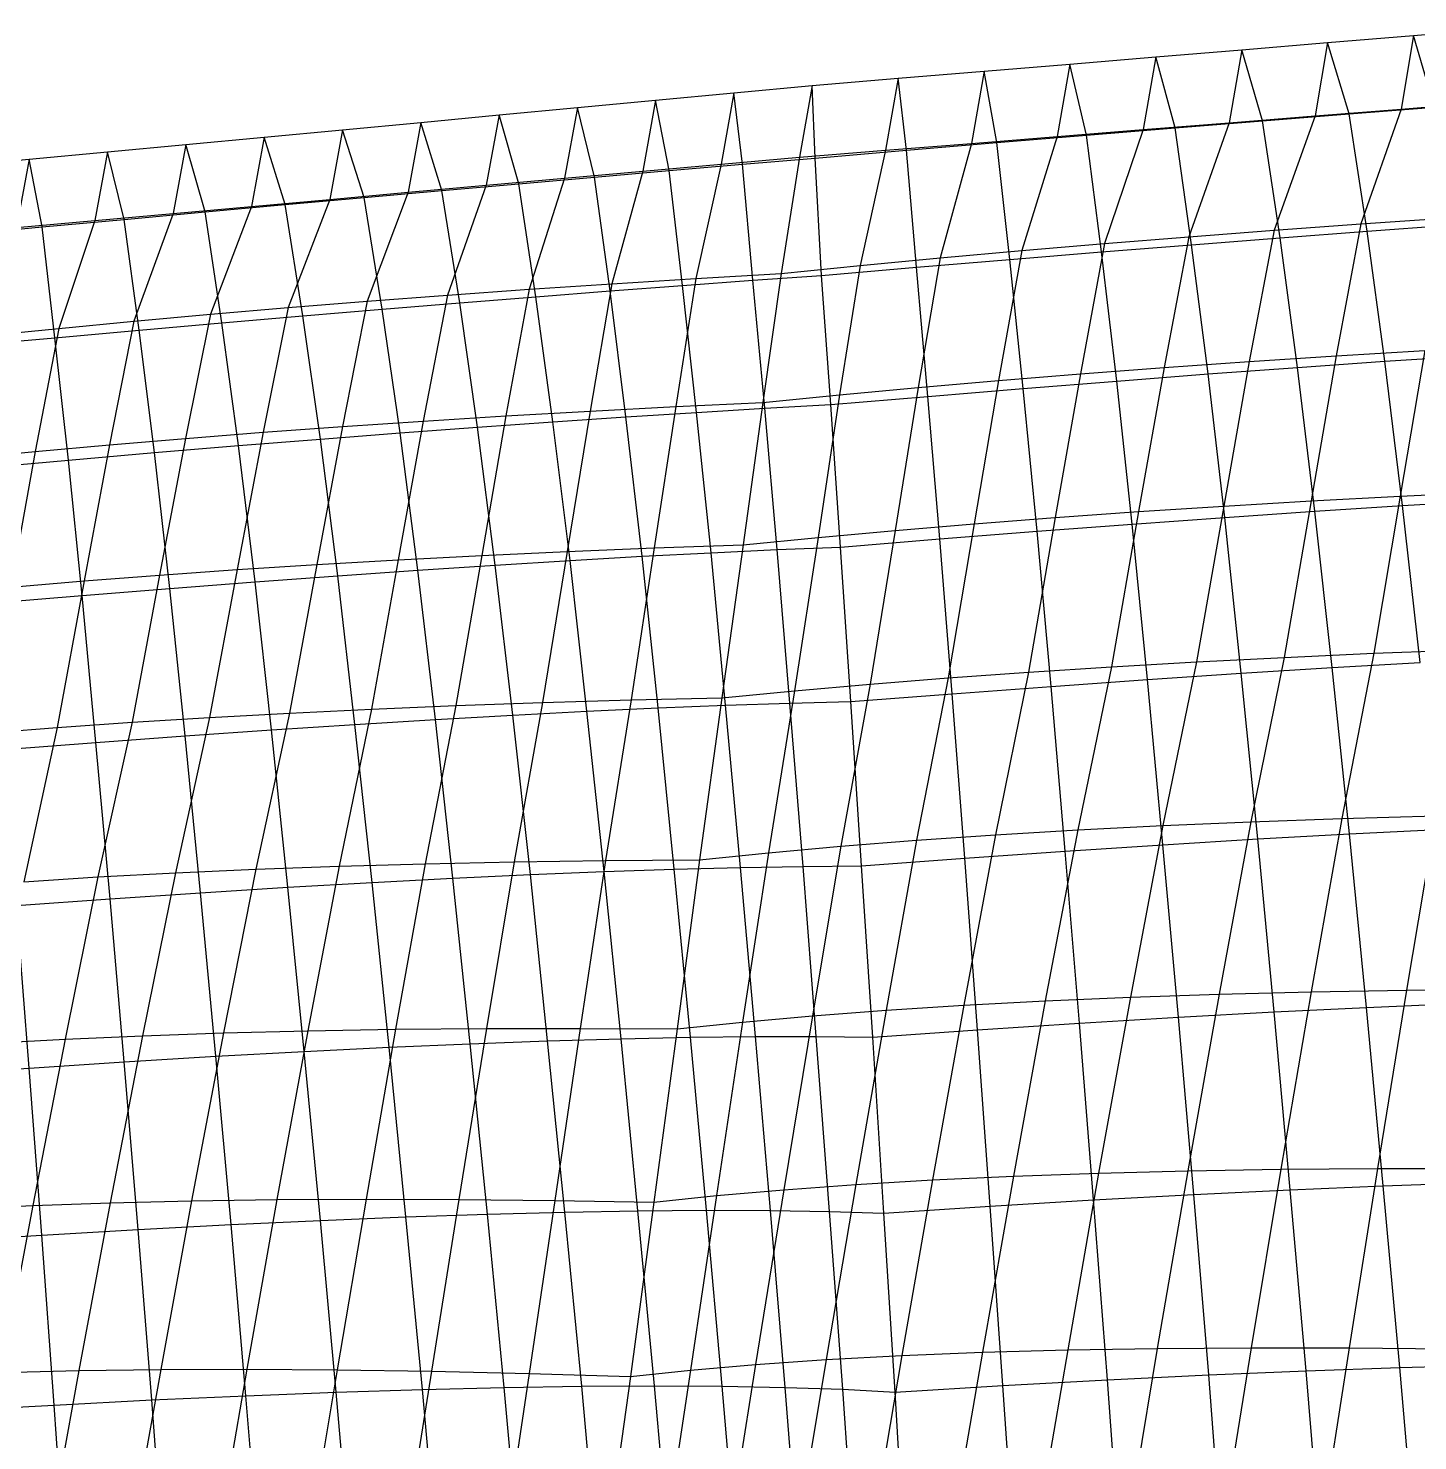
# Model space of a CAD drawing. Extents: x -429 to 429, y -1 to 209.
# Drawn here: x -361.31 to -342.63, y 180.01 to 199 of the extents above; entities that cross this region are included whole.
import ezdxf

# ---------------------------------------------------------------- set-up
doc = ezdxf.new("R2010")
doc.units = 0

msp = doc.modelspace()

# ---------------------------------------------------------------- linework, layer by layer
at = {"layer": 'default', "color": 5, "linetype": 'CONTINUOUS'}
for p, q in [((-343.845, 198.811, 133.765), (-342.69, 198.907, 132.59)), ((-342.69, 198.907, 132.59), (-342.859, 197.917, 132.495)), ((-342.69, 198.907, 132.59), (-341.536, 199.003, 131.416)), ((-346.155, 198.618, 136.114), (-345, 198.715, 134.939)), ((-345, 198.715, 134.939), (-345.169, 197.732, 134.846)), ((-345, 198.715, 134.939), (-343.845, 198.811, 133.765)), ((-343.845, 198.811, 133.765), (-344.014, 197.825, 133.67)), ((-348.464, 198.426, 138.463), (-347.309, 198.522, 137.289)), ((-347.309, 198.522, 137.289), (-347.479, 197.548, 137.197)), ((-347.309, 198.522, 137.289), (-346.155, 198.618, 136.114)), ((-346.155, 198.618, 136.114), (-346.324, 197.64, 136.022)), ((-350.773, 198.234, 140.812), (-349.619, 198.33, 139.638)), ((-349.619, 198.33, 139.638), (-349.789, 197.363, 139.549)), ((-349.619, 198.33, 139.638), (-348.464, 198.426, 138.463)), ((-348.464, 198.426, 138.463), (-348.634, 197.455, 138.373)), ((-352.879, 198.035, 143.211), (-351.826, 198.135, 142.012)), ((-351.826, 198.135, 142.012), (-351.997, 197.176, 141.925)), ((-351.826, 198.135, 142.012), (-350.773, 198.234, 140.812)), ((-350.773, 198.234, 140.812), (-350.944, 197.271, 140.724)), ((-350.773, 198.234, 140.812), (-350.944, 197.271, 140.724)), ((-354.984, 197.837, 145.61), (-353.931, 197.936, 144.41)), ((-353.931, 197.936, 144.41), (-354.102, 196.987, 144.325)), ((-353.931, 197.936, 144.41), (-352.879, 198.035, 143.211)), ((-352.879, 198.035, 143.211), (-353.049, 197.082, 143.125)), ((-344.014, 197.825, 133.67), (-342.859, 197.917, 132.495)), ((-342.859, 197.917, 132.495), (-343.398, 196.372, 132.072)), ((-342.859, 197.917, 132.495), (-341.704, 198.009, 131.319)), ((-357.089, 197.639, 148.008), (-356.037, 197.738, 146.809)), ((-356.037, 197.738, 146.809), (-356.207, 196.798, 146.726)), ((-356.037, 197.738, 146.809), (-354.984, 197.837, 145.61)), ((-354.984, 197.837, 145.61), (-355.155, 196.892, 145.526)), ((-346.324, 197.64, 136.022), (-345.169, 197.732, 134.846)), ((-345.169, 197.732, 134.846), (-345.712, 196.2, 134.429)), ((-345.169, 197.732, 134.846), (-344.014, 197.825, 133.67)), ((-344.014, 197.825, 133.67), (-344.563, 196.288, 133.242)), ((-359.194, 197.441, 150.407), (-358.142, 197.54, 149.208)), ((-358.142, 197.54, 149.208), (-358.313, 196.608, 149.127)), ((-358.142, 197.54, 149.208), (-357.089, 197.639, 148.008)), ((-357.089, 197.639, 148.008), (-357.26, 196.703, 147.927)), ((-348.634, 197.455, 138.373), (-347.479, 197.548, 137.197)), ((-347.479, 197.548, 137.197), (-347.957, 196.014, 136.853)), ((-347.479, 197.548, 137.197), (-346.324, 197.64, 136.022)), ((-346.324, 197.64, 136.022), (-346.843, 196.109, 135.633)), ((-361.3, 197.243, 152.806), (-360.247, 197.342, 151.606)), ((-360.247, 197.342, 151.606), (-360.418, 196.419, 151.528)), ((-360.247, 197.342, 151.606), (-359.194, 197.441, 150.407)), ((-359.194, 197.441, 150.407), (-359.365, 196.514, 150.328)), ((-350.944, 197.271, 140.724), (-349.789, 197.363, 139.549)), ((-349.789, 197.363, 139.549), (-350.131, 195.813, 139.341)), ((-349.789, 197.363, 139.549), (-348.634, 197.455, 138.373)), ((-348.634, 197.455, 138.373), (-349.053, 195.915, 138.089)), ((-362.352, 197.144, 154.005), (-361.3, 197.243, 152.806)), ((-361.3, 197.243, 152.806), (-361.47, 196.324, 152.728)), ((-353.049, 197.082, 143.125), (-351.997, 197.176, 141.925)), ((-351.997, 197.176, 141.925), (-352.337, 195.64, 141.724)), ((-351.997, 197.176, 141.925), (-350.944, 197.271, 140.724)), ((-350.944, 197.271, 140.724), (-351.191, 195.707, 140.609)), ((-350.944, 197.271, 140.724), (-351.191, 195.707, 140.609)), ((-355.155, 196.892, 145.526), (-354.102, 196.987, 144.325)), ((-354.102, 196.987, 144.325), (-354.579, 195.494, 144.003)), ((-354.102, 196.987, 144.325), (-353.049, 197.082, 143.125)), ((-353.049, 197.082, 143.125), (-353.466, 195.568, 142.855)), ((-357.26, 196.703, 147.927), (-356.207, 196.798, 146.726)), ((-356.207, 196.798, 146.726), (-356.755, 195.333, 146.347)), ((-356.207, 196.798, 146.726), (-355.155, 196.892, 145.526)), ((-355.155, 196.892, 145.526), (-355.675, 195.415, 145.167)), ((-359.365, 196.514, 150.328), (-358.313, 196.608, 149.127)), ((-358.313, 196.608, 149.127), (-358.863, 195.158, 148.754)), ((-358.313, 196.608, 149.127), (-357.26, 196.703, 147.927)), ((-357.26, 196.703, 147.927), (-357.818, 195.247, 147.543)), ((-361.47, 196.324, 152.728), (-360.418, 196.419, 151.528)), ((-360.418, 196.419, 151.528), (-360.901, 194.968, 151.221)), ((-360.418, 196.419, 151.528), (-359.365, 196.514, 150.328)), ((-359.365, 196.514, 150.328), (-359.891, 195.065, 149.98)), ((-344.563, 196.288, 133.242), (-343.398, 196.372, 132.072)), ((-343.398, 196.372, 132.072), (-343.729, 194.6, 131.871)), ((-343.398, 196.372, 132.072), (-342.216, 196.453, 130.919)), ((-346.843, 196.109, 135.633), (-345.712, 196.2, 134.429)), ((-345.712, 196.2, 134.429), (-346.045, 194.442, 134.233)), ((-345.712, 196.2, 134.429), (-344.563, 196.288, 133.242)), ((-344.563, 196.288, 133.242), (-344.898, 194.523, 133.041)), ((-349.053, 195.915, 138.089), (-347.957, 196.014, 136.853)), ((-347.957, 196.014, 136.853), (-348.271, 194.267, 136.682)), ((-347.957, 196.014, 136.853), (-346.843, 196.109, 135.633)), ((-346.843, 196.109, 135.633), (-347.169, 194.356, 135.447)), ((-351.191, 195.707, 140.609), (-350.131, 195.813, 139.341)), ((-350.131, 195.813, 139.341), (-350.405, 194.074, 139.213)), ((-350.131, 195.813, 139.341), (-349.053, 195.915, 138.089)), ((-349.053, 195.915, 138.089), (-349.35, 194.173, 137.937)), ((-353.466, 195.568, 142.855), (-352.337, 195.64, 141.724)), ((-352.337, 195.64, 141.724), (-352.609, 193.916, 141.597)), ((-352.337, 195.64, 141.724), (-351.191, 195.707, 140.609)), ((-351.191, 195.707, 140.609), (-351.436, 193.972, 140.509)), ((-351.191, 195.707, 140.609), (-351.436, 193.972, 140.509)), ((-356.755, 195.333, 146.347), (-355.675, 195.415, 145.167)), ((-355.675, 195.415, 145.167), (-356.002, 193.723, 144.995)), ((-355.675, 195.415, 145.167), (-354.579, 195.494, 144.003)), ((-354.579, 195.494, 144.003), (-354.892, 193.792, 143.841)), ((-354.579, 195.494, 144.003), (-353.466, 195.568, 142.855)), ((-353.466, 195.568, 142.855), (-353.761, 193.856, 142.708)), ((-358.863, 195.158, 148.754), (-357.818, 195.247, 147.543)), ((-357.818, 195.247, 147.543), (-358.156, 193.572, 147.366)), ((-357.818, 195.247, 147.543), (-356.755, 195.333, 146.347)), ((-356.755, 195.333, 146.347), (-357.09, 193.65, 146.171)), ((-360.901, 194.968, 151.221), (-359.891, 195.065, 149.98)), ((-359.891, 195.065, 149.98), (-360.221, 193.404, 149.818)), ((-359.891, 195.065, 149.98), (-358.863, 195.158, 148.754)), ((-358.863, 195.158, 148.754), (-359.2, 193.49, 148.582)), ((-361.893, 194.868, 152.477), (-360.901, 194.968, 151.221)), ((-360.901, 194.968, 151.221), (-361.219, 193.313, 151.073)), ((-343.729, 194.6, 131.871), (-342.538, 194.673, 130.723)), ((-342.538, 194.673, 130.723), (-342.869, 192.711, 130.531)), ((-346.045, 194.442, 134.233), (-344.898, 194.523, 133.041)), ((-344.898, 194.523, 133.041), (-345.24, 192.579, 132.845)), ((-344.898, 194.523, 133.041), (-343.729, 194.6, 131.871)), ((-343.729, 194.6, 131.871), (-344.068, 192.648, 131.675)), ((-349.35, 194.173, 137.937), (-348.271, 194.267, 136.682)), ((-348.271, 194.267, 136.682), (-348.598, 192.342, 136.513)), ((-348.271, 194.267, 136.682), (-347.169, 194.356, 135.447)), ((-347.169, 194.356, 135.447), (-347.506, 192.426, 135.265)), ((-347.169, 194.356, 135.447), (-346.045, 194.442, 134.233)), ((-346.045, 194.442, 134.233), (-346.387, 192.505, 134.042)), ((-351.436, 193.972, 140.509), (-350.405, 194.074, 139.213)), ((-350.405, 194.074, 139.213), (-350.696, 192.158, 139.082)), ((-350.405, 194.074, 139.213), (-349.35, 194.173, 137.937)), ((-349.35, 194.173, 137.937), (-349.661, 192.252, 137.786)), ((-353.761, 193.856, 142.708), (-352.609, 193.916, 141.597)), ((-352.609, 193.916, 141.597), (-352.898, 192.017, 141.468)), ((-352.609, 193.916, 141.597), (-351.436, 193.972, 140.509)), ((-351.436, 193.972, 140.509), (-351.702, 192.059, 140.402)), ((-351.436, 193.972, 140.509), (-351.702, 192.059, 140.402)), ((-357.09, 193.65, 146.171), (-356.002, 193.723, 144.995)), ((-356.002, 193.723, 144.995), (-356.338, 191.858, 144.828)), ((-356.002, 193.723, 144.995), (-354.892, 193.792, 143.841)), ((-354.892, 193.792, 143.841), (-355.216, 191.916, 143.682)), ((-354.892, 193.792, 143.841), (-353.761, 193.856, 142.708)), ((-353.761, 193.856, 142.708), (-354.07, 191.969, 142.562)), ((-359.2, 193.49, 148.582), (-358.156, 193.572, 147.366)), ((-358.156, 193.572, 147.366), (-358.504, 191.726, 147.196)), ((-358.156, 193.572, 147.366), (-357.09, 193.65, 146.171)), ((-357.09, 193.65, 146.171), (-357.434, 191.795, 146)), ((-362.193, 193.218, 152.346), (-361.219, 193.313, 151.073)), ((-361.219, 193.313, 151.073), (-361.548, 191.49, 150.928)), ((-361.219, 193.313, 151.073), (-360.221, 193.404, 149.818)), ((-360.221, 193.404, 149.818), (-360.561, 191.574, 149.66)), ((-360.221, 193.404, 149.818), (-359.2, 193.49, 148.582)), ((-359.2, 193.49, 148.582), (-359.546, 191.652, 148.416)), ((-342.869, 192.711, 130.531), (-341.646, 192.77, 129.415)), ((-346.387, 192.505, 134.042), (-345.24, 192.579, 132.845)), ((-345.24, 192.579, 132.845), (-345.606, 190.485, 132.639)), ((-345.24, 192.579, 132.845), (-344.068, 192.648, 131.675)), ((-344.068, 192.648, 131.675), (-344.429, 190.545, 131.467)), ((-344.068, 192.648, 131.675), (-342.869, 192.711, 130.531)), ((-342.869, 192.711, 130.531), (-343.223, 190.6, 130.328)), ((-348.598, 192.342, 136.513), (-347.506, 192.426, 135.265)), ((-347.506, 192.426, 135.265), (-347.866, 190.347, 135.073)), ((-347.506, 192.426, 135.265), (-346.387, 192.505, 134.042)), ((-346.387, 192.505, 134.042), (-346.752, 190.419, 133.841)), ((-350.696, 192.158, 139.082), (-349.661, 192.252, 137.786)), ((-349.661, 192.252, 137.786), (-349.996, 190.186, 137.625)), ((-349.661, 192.252, 137.786), (-348.598, 192.342, 136.513)), ((-348.598, 192.342, 136.513), (-348.947, 190.269, 136.335)), ((-354.07, 191.969, 142.562), (-352.898, 192.017, 141.468)), ((-352.898, 192.017, 141.468), (-353.209, 189.973, 141.329)), ((-352.898, 192.017, 141.468), (-351.702, 192.059, 140.402)), ((-351.702, 192.059, 140.402), (-351.99, 190.001, 140.286)), ((-351.702, 192.059, 140.402), (-351.99, 190.001, 140.286)), ((-351.702, 192.059, 140.402), (-350.696, 192.158, 139.082)), ((-350.696, 192.158, 139.082), (-351.01, 190.096, 138.942)), ((-358.504, 191.726, 147.196), (-357.434, 191.795, 146)), ((-357.434, 191.795, 146), (-357.801, 189.797, 145.819)), ((-357.434, 191.795, 146), (-356.338, 191.858, 144.828)), ((-356.338, 191.858, 144.828), (-356.697, 189.85, 144.651)), ((-356.338, 191.858, 144.828), (-355.216, 191.916, 143.682)), ((-355.216, 191.916, 143.682), (-355.563, 189.897, 143.513)), ((-355.216, 191.916, 143.682), (-354.07, 191.969, 142.562)), ((-354.07, 191.969, 142.562), (-354.4, 189.938, 142.405)), ((-360.561, 191.574, 149.66), (-359.546, 191.652, 148.416)), ((-359.546, 191.652, 148.416), (-359.915, 189.674, 148.242)), ((-359.546, 191.652, 148.416), (-358.504, 191.726, 147.196)), ((-358.504, 191.726, 147.196), (-358.874, 189.739, 147.016)), ((-361.548, 191.49, 150.928), (-360.561, 191.574, 149.66)), ((-360.561, 191.574, 149.66), (-360.924, 189.603, 149.495)), ((-346.752, 190.419, 133.841), (-345.606, 190.485, 132.639)), ((-345.606, 190.485, 132.639), (-346.061, 188.283, 132.352)), ((-345.606, 190.485, 132.639), (-344.429, 190.545, 131.467)), ((-344.429, 190.545, 131.467), (-344.876, 188.334, 131.18)), ((-344.429, 190.545, 131.467), (-343.223, 190.6, 130.328)), ((-343.223, 190.6, 130.328), (-343.653, 188.377, 130.05)), ((-343.223, 190.6, 130.328), (-341.987, 190.648, 129.221)), ((-348.947, 190.269, 136.335), (-347.866, 190.347, 135.073)), ((-347.866, 190.347, 135.073), (-348.309, 188.159, 134.814)), ((-347.866, 190.347, 135.073), (-346.752, 190.419, 133.841)), ((-346.752, 190.419, 133.841), (-347.205, 188.225, 133.564)), ((-351.99, 190.001, 140.286), (-351.01, 190.096, 138.942)), ((-351.01, 190.096, 138.942), (-351.36, 187.919, 138.781)), ((-351.01, 190.096, 138.942), (-349.996, 190.186, 137.625)), ((-349.996, 190.186, 137.625), (-350.388, 188.006, 137.424)), ((-349.996, 190.186, 137.625), (-348.947, 190.269, 136.335)), ((-348.947, 190.269, 136.335), (-349.37, 188.086, 136.101)), ((-356.697, 189.85, 144.651), (-355.563, 189.897, 143.513)), ((-355.563, 189.897, 143.513), (-355.976, 187.771, 143.284)), ((-355.563, 189.897, 143.513), (-354.4, 189.938, 142.405)), ((-354.4, 189.938, 142.405), (-354.781, 187.796, 142.204)), ((-354.4, 189.938, 142.405), (-353.209, 189.973, 141.329)), ((-353.209, 189.973, 141.329), (-353.551, 187.815, 141.165)), ((-353.209, 189.973, 141.329), (-351.99, 190.001, 140.286)), ((-351.99, 190.001, 140.286), (-352.287, 187.825, 140.17)), ((-351.99, 190.001, 140.286), (-352.287, 187.825, 140.17)), ((-359.915, 189.674, 148.242), (-358.874, 189.739, 147.016)), ((-358.874, 189.739, 147.016), (-359.335, 187.648, 146.763)), ((-358.874, 189.739, 147.016), (-357.801, 189.797, 145.819)), ((-357.801, 189.797, 145.819), (-358.254, 187.697, 145.565)), ((-357.801, 189.797, 145.819), (-356.697, 189.85, 144.651)), ((-356.697, 189.85, 144.651), (-357.134, 187.738, 144.405)), ((-361.901, 189.527, 150.774), (-360.924, 189.603, 149.495)), ((-360.924, 189.603, 149.495), (-361.373, 187.529, 149.268)), ((-360.924, 189.603, 149.495), (-359.915, 189.674, 148.242)), ((-359.915, 189.674, 148.242), (-360.375, 187.593, 147.998)), ((-344.876, 188.334, 131.18), (-343.653, 188.377, 130.05)), ((-343.653, 188.377, 130.05), (-344.067, 186.049, 129.795)), ((-343.653, 188.377, 130.05), (-342.393, 188.413, 128.962)), ((-342.393, 188.413, 128.962), (-342.786, 186.073, 128.722)), ((-348.309, 188.159, 134.814), (-347.205, 188.225, 133.564)), ((-347.205, 188.225, 133.564), (-347.641, 185.926, 133.312)), ((-347.205, 188.225, 133.564), (-346.061, 188.283, 132.352)), ((-346.061, 188.283, 132.352), (-346.496, 185.976, 132.091)), ((-346.061, 188.283, 132.352), (-344.876, 188.334, 131.18)), ((-344.876, 188.334, 131.18), (-345.304, 186.017, 130.918)), ((-351.36, 187.919, 138.781), (-350.388, 188.006, 137.424)), ((-350.388, 188.006, 137.424), (-350.772, 185.726, 137.238)), ((-350.388, 188.006, 137.424), (-349.37, 188.086, 136.101)), ((-349.37, 188.086, 136.101), (-349.78, 185.801, 135.887)), ((-349.37, 188.086, 136.101), (-348.309, 188.159, 134.814)), ((-348.309, 188.159, 134.814), (-348.736, 185.868, 134.578)), ((-354.781, 187.796, 142.204), (-353.551, 187.815, 141.165)), ((-353.551, 187.815, 141.165), (-353.892, 185.557, 141.009)), ((-353.551, 187.815, 141.165), (-352.287, 187.825, 140.17)), ((-352.287, 187.825, 140.17), (-352.591, 185.551, 140.054)), ((-352.287, 187.825, 140.17), (-352.591, 185.551, 140.054)), ((-352.287, 187.825, 140.17), (-351.36, 187.919, 138.781)), ((-351.36, 187.919, 138.781), (-351.709, 185.642, 138.628)), ((-360.375, 187.593, 147.998), (-359.335, 187.648, 146.763)), ((-359.335, 187.648, 146.763), (-359.776, 185.459, 146.535)), ((-359.335, 187.648, 146.763), (-358.254, 187.697, 145.565)), ((-358.254, 187.697, 145.565), (-358.689, 185.496, 145.335)), ((-358.254, 187.697, 145.565), (-357.134, 187.738, 144.405)), ((-357.134, 187.738, 144.405), (-357.555, 185.525, 144.181)), ((-357.134, 187.738, 144.405), (-355.976, 187.771, 143.284)), ((-355.976, 187.771, 143.284), (-356.376, 185.545, 143.074)), ((-355.976, 187.771, 143.284), (-354.781, 187.796, 142.204)), ((-354.781, 187.796, 142.204), (-355.154, 185.555, 142.016)), ((-361.373, 187.529, 149.268), (-360.375, 187.593, 147.998)), ((-360.375, 187.593, 147.998), (-360.815, 185.413, 147.778)), ((-348.736, 185.868, 134.578), (-347.641, 185.926, 133.312)), ((-347.641, 185.926, 133.312), (-348.07, 183.571, 133.07)), ((-347.641, 185.926, 133.312), (-346.496, 185.976, 132.091)), ((-346.496, 185.976, 132.091), (-346.925, 183.611, 131.841)), ((-346.496, 185.976, 132.091), (-345.304, 186.017, 130.918)), ((-345.304, 186.017, 130.918), (-345.726, 183.642, 130.666)), ((-345.304, 186.017, 130.918), (-344.067, 186.049, 129.795)), ((-344.067, 186.049, 129.795), (-344.475, 183.663, 129.548)), ((-344.067, 186.049, 129.795), (-342.786, 186.073, 128.722)), ((-342.786, 186.073, 128.722), (-343.175, 183.674, 128.489)), ((-342.786, 186.073, 128.722), (-341.464, 186.087, 127.703)), ((-351.709, 185.642, 138.628), (-350.772, 185.726, 137.238)), ((-350.772, 185.726, 137.238), (-351.156, 183.389, 137.057)), ((-350.772, 185.726, 137.238), (-349.78, 185.801, 135.887)), ((-349.78, 185.801, 135.887), (-350.188, 183.459, 135.681)), ((-349.78, 185.801, 135.887), (-348.736, 185.868, 134.578)), ((-348.736, 185.868, 134.578), (-349.158, 183.52, 134.351)), ((-358.689, 185.496, 145.335), (-357.555, 185.525, 144.181)), ((-357.555, 185.525, 144.181), (-357.97, 183.257, 143.965)), ((-357.555, 185.525, 144.181), (-356.376, 185.545, 143.074)), ((-356.376, 185.545, 143.074), (-356.772, 183.262, 142.87)), ((-356.376, 185.545, 143.074), (-355.154, 185.555, 142.016)), ((-355.154, 185.555, 142.016), (-355.526, 183.258, 141.832)), ((-355.154, 185.555, 142.016), (-353.892, 185.557, 141.009)), ((-353.892, 185.557, 141.009), (-354.235, 183.244, 140.854)), ((-353.892, 185.557, 141.009), (-352.591, 185.551, 140.054)), ((-352.591, 185.551, 140.054), (-352.901, 183.22, 139.937)), ((-352.591, 185.551, 140.054), (-352.901, 183.22, 139.937)), ((-352.591, 185.551, 140.054), (-351.709, 185.642, 138.628)), ((-351.709, 185.642, 138.628), (-352.061, 183.309, 138.477)), ((-361.804, 185.358, 149.062), (-360.815, 185.413, 147.778)), ((-360.815, 185.413, 147.778), (-361.25, 183.178, 147.568)), ((-360.815, 185.413, 147.778), (-359.776, 185.459, 146.535)), ((-359.776, 185.459, 146.535), (-360.211, 183.214, 146.316)), ((-359.776, 185.459, 146.535), (-358.689, 185.496, 145.335)), ((-358.689, 185.496, 145.335), (-359.117, 183.24, 145.114)), ((-346.925, 183.611, 131.841), (-345.726, 183.642, 130.666)), ((-345.726, 183.642, 130.666), (-346.135, 181.256, 130.428)), ((-345.726, 183.642, 130.666), (-344.475, 183.663, 129.548)), ((-344.475, 183.663, 129.548), (-344.872, 181.265, 129.314)), ((-344.475, 183.663, 129.548), (-343.175, 183.674, 128.489)), ((-343.175, 183.674, 128.489), (-343.556, 181.263, 128.267)), ((-343.175, 183.674, 128.489), (-341.829, 183.675, 127.492)), ((-351.156, 183.389, 137.057), (-350.188, 183.459, 135.681)), ((-350.188, 183.459, 135.681), (-350.586, 181.105, 135.485)), ((-350.188, 183.459, 135.681), (-349.158, 183.52, 134.351)), ((-349.158, 183.52, 134.351), (-349.569, 181.16, 134.137)), ((-349.158, 183.52, 134.351), (-348.07, 183.571, 133.07)), ((-348.07, 183.571, 133.07), (-348.486, 181.203, 132.842)), ((-348.07, 183.571, 133.07), (-346.925, 183.611, 131.841)), ((-346.925, 183.611, 131.841), (-347.34, 181.235, 131.605)), ((-359.117, 183.24, 145.114), (-357.97, 183.257, 143.965)), ((-357.97, 183.257, 143.965), (-358.373, 180.977, 143.76)), ((-357.97, 183.257, 143.965), (-356.772, 183.262, 142.87)), ((-356.772, 183.262, 142.87), (-357.159, 180.969, 142.675)), ((-356.772, 183.262, 142.87), (-355.526, 183.258, 141.832)), ((-355.526, 183.258, 141.832), (-355.893, 180.949, 141.654)), ((-355.526, 183.258, 141.832), (-354.235, 183.244, 140.854)), ((-352.901, 183.22, 139.937), (-352.061, 183.309, 138.477)), ((-352.061, 183.309, 138.477), (-352.412, 180.963, 138.328)), ((-352.061, 183.309, 138.477), (-351.156, 183.389, 137.057)), ((-351.156, 183.389, 137.057), (-351.535, 181.04, 136.883)), ((-362.231, 183.132, 148.866), (-361.25, 183.178, 147.568)), ((-361.25, 183.178, 147.568), (-361.671, 180.932, 147.37)), ((-361.25, 183.178, 147.568), (-360.211, 183.214, 146.316)), ((-360.211, 183.214, 146.316), (-360.632, 180.959, 146.11)), ((-360.211, 183.214, 146.316), (-359.117, 183.24, 145.114)), ((-359.117, 183.24, 145.114), (-359.532, 180.973, 144.906)), ((-354.235, 183.244, 140.854), (-354.578, 180.918, 140.7)), ((-354.235, 183.244, 140.854), (-352.901, 183.22, 139.937)), ((-352.901, 183.22, 139.937), (-353.217, 180.876, 139.815)), ((-352.901, 183.22, 139.937), (-353.217, 180.876, 139.815)), ((-350.586, 181.105, 135.485), (-349.569, 181.16, 134.137)), ((-349.569, 181.16, 134.137), (-349.967, 178.817, 133.932)), ((-349.569, 181.16, 134.137), (-348.486, 181.203, 132.842)), ((-348.486, 181.203, 132.842), (-348.888, 178.853, 132.626)), ((-348.486, 181.203, 132.842), (-347.34, 181.235, 131.605)), ((-347.34, 181.235, 131.605), (-347.742, 178.876, 131.382)), ((-347.34, 181.235, 131.605), (-346.135, 181.256, 130.428)), ((-346.135, 181.256, 130.428), (-346.53, 178.887, 130.202)), ((-346.135, 181.256, 130.428), (-344.872, 181.265, 129.314)), ((-344.872, 181.265, 129.314), (-345.258, 178.884, 129.091)), ((-344.872, 181.265, 129.314), (-343.556, 181.263, 128.267)), ((-343.556, 181.263, 128.267), (-343.928, 178.869, 128.052)), ((-343.556, 181.263, 128.267), (-342.189, 181.25, 127.288)), ((-360.632, 180.959, 146.11), (-359.532, 180.973, 144.906)), ((-359.532, 180.973, 144.906), (-359.933, 178.722, 144.709)), ((-359.532, 180.973, 144.906), (-358.373, 180.977, 143.76)), ((-358.373, 180.977, 143.76), (-358.765, 178.713, 143.565)), ((-358.373, 180.977, 143.76), (-357.159, 180.969, 142.675)), ((-357.159, 180.969, 142.675), (-357.538, 178.69, 142.488)), ((-357.159, 180.969, 142.675), (-355.893, 180.949, 141.654)), ((-352.412, 180.963, 138.328), (-351.535, 181.04, 136.883)), ((-351.535, 181.04, 136.883), (-351.907, 178.707, 136.711)), ((-351.535, 181.04, 136.883), (-350.586, 181.105, 135.485)), ((-350.586, 181.105, 135.485), (-350.974, 178.768, 135.295)), ((-361.671, 180.932, 147.37), (-360.632, 180.959, 146.11)), ((-360.632, 180.959, 146.11), (-361.038, 178.719, 145.916)), ((-355.893, 180.949, 141.654), (-356.255, 178.655, 141.481)), ((-355.893, 180.949, 141.654), (-354.578, 180.918, 140.7)), ((-354.578, 180.918, 140.7), (-354.921, 178.608, 140.546)), ((-354.578, 180.918, 140.7), (-353.217, 180.876, 139.815)), ((-353.217, 180.876, 139.815), (-353.539, 178.548, 139.687)), ((-353.217, 180.876, 139.815), (-353.539, 178.548, 139.687)), ((-353.217, 180.876, 139.815), (-352.412, 180.963, 138.328)), ((-352.412, 180.963, 138.328), (-352.763, 178.633, 138.177))]:
    msp.add_line(p, q, dxfattribs=at)
at = {"layer": 'default', "color": 3, "linetype": 'CONTINUOUS'}
for p, q in [((-343.845, 198.811, 133.765), (-342.69, 198.907, 132.59)), ((-342.69, 198.907, 132.59), (-341.536, 199.003, 131.416)), ((-342.409, 197.944, 132.938), (-342.69, 198.907, 132.59)), ((-346.155, 198.618, 136.114), (-345, 198.715, 134.939)), ((-345, 198.715, 134.939), (-343.845, 198.811, 133.765)), ((-344.72, 197.759, 135.287), (-345, 198.715, 134.939)), ((-343.558, 197.853, 134.119), (-343.845, 198.811, 133.765)), ((-348.464, 198.426, 138.463), (-347.309, 198.522, 137.289)), ((-347.309, 198.522, 137.289), (-346.155, 198.618, 136.114)), ((-347.086, 197.565, 137.582), (-347.309, 198.522, 137.289)), ((-345.897, 197.663, 136.442), (-346.155, 198.618, 136.114)), ((-350.773, 198.234, 140.812), (-349.619, 198.33, 139.638)), ((-349.619, 198.33, 139.638), (-348.464, 198.426, 138.463)), ((-349.506, 197.362, 139.822), (-349.619, 198.33, 139.638)), ((-348.29, 197.465, 138.709), (-348.464, 198.426, 138.463)), ((-352.879, 198.035, 143.211), (-351.826, 198.135, 142.012)), ((-351.826, 198.135, 142.012), (-350.773, 198.234, 140.812)), ((-351.709, 197.174, 142.184), (-351.826, 198.135, 142.012)), ((-350.735, 197.257, 140.92), (-350.773, 198.234, 140.812)), ((-350.735, 197.257, 140.92), (-350.773, 198.234, 140.812)), ((-354.984, 197.837, 145.61), (-353.931, 197.936, 144.41)), ((-353.931, 197.936, 144.41), (-352.879, 198.035, 143.211)), ((-353.701, 197.002, 144.679), (-353.931, 197.936, 144.41)), ((-352.698, 197.089, 143.438), (-352.879, 198.035, 143.211)), ((-343.558, 197.853, 134.119), (-342.409, 197.944, 132.938)), ((-357.089, 197.639, 148.008), (-356.037, 197.738, 146.809)), ((-356.037, 197.738, 146.809), (-354.984, 197.837, 145.61)), ((-355.751, 196.822, 147.127), (-356.037, 197.738, 146.809)), ((-354.719, 196.913, 145.909), (-354.984, 197.837, 145.61)), ((-345.897, 197.663, 136.442), (-344.72, 197.759, 135.287)), ((-344.72, 197.759, 135.287), (-343.558, 197.853, 134.119)), ((-344.483, 196.186, 135.639), (-344.72, 197.759, 135.287)), ((-343.315, 196.275, 134.475), (-343.558, 197.853, 134.119)), ((-359.194, 197.441, 150.407), (-358.142, 197.54, 149.208)), ((-358.142, 197.54, 149.208), (-357.089, 197.639, 148.008)), ((-357.858, 196.632, 149.526), (-358.142, 197.54, 149.208)), ((-356.798, 196.728, 148.333), (-357.089, 197.639, 148.008)), ((-348.29, 197.465, 138.709), (-347.086, 197.565, 137.582)), ((-347.086, 197.565, 137.582), (-345.897, 197.663, 136.442)), ((-346.886, 195.996, 137.9), (-347.086, 197.565, 137.582)), ((-345.674, 196.093, 136.781), (-345.897, 197.663, 136.442)), ((-361.3, 197.243, 152.806), (-360.247, 197.342, 151.606)), ((-360.247, 197.342, 151.606), (-359.194, 197.441, 150.407)), ((-360.021, 196.434, 151.876), (-360.247, 197.342, 151.606)), ((-358.933, 196.534, 150.707), (-359.194, 197.441, 150.407)), ((-350.735, 197.257, 140.92), (-349.506, 197.362, 139.822)), ((-349.506, 197.362, 139.822), (-348.29, 197.465, 138.709)), ((-349.373, 195.789, 140.07), (-349.506, 197.362, 139.822)), ((-348.119, 195.895, 138.997), (-348.29, 197.465, 138.709)), ((-362.352, 197.144, 154.005), (-361.3, 197.243, 152.806)), ((-361.124, 196.332, 153.031), (-361.3, 197.243, 152.806)), ((-352.698, 197.089, 143.438), (-351.709, 197.174, 142.184)), ((-351.709, 197.174, 142.184), (-350.735, 197.257, 140.92)), ((-351.571, 195.615, 142.421), (-351.709, 197.174, 142.184)), ((-350.647, 195.68, 141.119), (-350.735, 197.257, 140.92)), ((-350.647, 195.68, 141.119), (-350.735, 197.257, 140.92)), ((-354.719, 196.913, 145.909), (-353.701, 197.002, 144.679)), ((-353.701, 197.002, 144.679), (-352.698, 197.089, 143.438)), ((-353.492, 195.472, 144.972), (-353.701, 197.002, 144.679)), ((-352.519, 195.545, 143.705), (-352.698, 197.089, 143.438)), ((-357.858, 196.632, 149.526), (-356.798, 196.728, 148.333)), ((-356.798, 196.728, 148.333), (-355.751, 196.822, 147.127)), ((-356.553, 195.227, 148.659), (-356.798, 196.728, 148.333)), ((-355.751, 196.822, 147.127), (-354.719, 196.913, 145.909)), ((-355.51, 195.313, 147.449), (-355.751, 196.822, 147.127)), ((-354.489, 195.394, 146.22), (-354.719, 196.913, 145.909)), ((-358.933, 196.534, 150.707), (-357.858, 196.632, 149.526)), ((-357.62, 195.137, 149.849), (-357.858, 196.632, 149.526)), ((-361.124, 196.332, 153.031), (-360.021, 196.434, 151.876)), ((-360.021, 196.434, 151.876), (-358.933, 196.534, 150.707)), ((-359.821, 194.945, 152.167), (-360.021, 196.434, 151.876)), ((-358.709, 195.043, 151.018), (-358.933, 196.534, 150.707)), ((-343.315, 196.275, 134.475), (-342.169, 196.359, 133.289)), ((-362.239, 196.227, 154.174), (-361.124, 196.332, 153.031)), ((-360.953, 194.843, 153.295), (-361.124, 196.332, 153.031)), ((-345.674, 196.093, 136.781), (-344.483, 196.186, 135.639)), ((-344.483, 196.186, 135.639), (-343.315, 196.275, 134.475)), ((-344.25, 194.443, 136.003), (-344.483, 196.186, 135.639)), ((-343.076, 194.526, 134.842), (-343.315, 196.275, 134.475)), ((-348.119, 195.895, 138.997), (-346.886, 195.996, 137.9)), ((-346.886, 195.996, 137.9), (-345.674, 196.093, 136.781)), ((-346.68, 194.26, 138.237), (-346.886, 195.996, 137.9)), ((-345.451, 194.355, 137.135), (-345.674, 196.093, 136.781)), ((-350.647, 195.68, 141.119), (-349.373, 195.789, 140.07)), ((-349.373, 195.789, 140.07), (-348.119, 195.895, 138.997)), ((-349.218, 194.054, 140.351), (-349.373, 195.789, 140.07)), ((-347.936, 194.16, 139.309), (-348.119, 195.895, 138.997)), ((-352.519, 195.545, 143.705), (-351.571, 195.615, 142.421)), ((-351.571, 195.615, 142.421), (-350.647, 195.68, 141.119)), ((-351.41, 193.894, 142.69), (-351.571, 195.615, 142.421)), ((-350.525, 193.943, 141.36), (-350.647, 195.68, 141.119)), ((-350.525, 193.943, 141.36), (-350.647, 195.68, 141.119)), ((-354.489, 195.394, 146.22), (-353.492, 195.472, 144.972)), ((-353.492, 195.472, 144.972), (-352.519, 195.545, 143.705)), ((-353.278, 193.779, 145.283), (-353.492, 195.472, 144.972)), ((-352.328, 193.839, 143.998), (-352.519, 195.545, 143.705)), ((-357.62, 195.137, 149.849), (-356.553, 195.227, 148.659)), ((-356.553, 195.227, 148.659), (-355.51, 195.313, 147.449)), ((-356.314, 193.563, 148.995), (-356.553, 195.227, 148.659)), ((-355.51, 195.313, 147.449), (-354.489, 195.394, 146.22)), ((-355.272, 193.641, 147.782), (-355.51, 195.313, 147.449)), ((-354.26, 193.713, 146.545), (-354.489, 195.394, 146.22)), ((-359.821, 194.945, 152.167), (-358.709, 195.043, 151.018)), ((-358.709, 195.043, 151.018), (-357.62, 195.137, 149.849)), ((-358.486, 193.392, 151.342), (-358.709, 195.043, 151.018)), ((-357.386, 193.48, 150.182), (-357.62, 195.137, 149.849)), ((-362.108, 194.737, 154.401), (-360.953, 194.843, 153.295)), ((-360.953, 194.843, 153.295), (-359.821, 194.945, 152.167)), ((-360.772, 193.198, 153.581), (-360.953, 194.843, 153.295)), ((-359.615, 193.298, 152.475), (-359.821, 194.945, 152.167)), ((-344.25, 194.443, 136.003), (-343.076, 194.526, 134.842)), ((-343.076, 194.526, 134.842), (-341.932, 194.602, 133.653)), ((-342.838, 192.586, 135.221), (-343.076, 194.526, 134.842)), ((-347.936, 194.16, 139.309), (-346.68, 194.26, 138.237)), ((-346.68, 194.26, 138.237), (-345.451, 194.355, 137.135)), ((-346.473, 192.338, 138.589), (-346.68, 194.26, 138.237)), ((-345.451, 194.355, 137.135), (-344.25, 194.443, 136.003)), ((-345.228, 192.427, 137.502), (-345.451, 194.355, 137.135)), ((-344.016, 192.51, 136.379), (-344.25, 194.443, 136.003)), ((-349.218, 194.054, 140.351), (-347.936, 194.16, 139.309)), ((-347.75, 192.242, 139.639), (-347.936, 194.16, 139.309)), ((-352.328, 193.839, 143.998), (-351.41, 193.894, 142.69)), ((-351.41, 193.894, 142.69), (-350.525, 193.943, 141.36)), ((-351.243, 191.994, 142.978), (-351.41, 193.894, 142.69)), ((-350.525, 193.943, 141.36), (-349.218, 194.054, 140.351)), ((-350.393, 192.029, 141.625), (-350.525, 193.943, 141.36)), ((-350.393, 192.029, 141.625), (-350.525, 193.943, 141.36)), ((-349.057, 192.139, 140.651), (-349.218, 194.054, 140.351)), ((-355.272, 193.641, 147.782), (-354.26, 193.713, 146.545)), ((-354.26, 193.713, 146.545), (-353.278, 193.779, 145.283)), ((-354.029, 191.849, 146.882), (-354.26, 193.713, 146.545)), ((-353.278, 193.779, 145.283), (-352.328, 193.839, 143.998)), ((-353.062, 191.904, 145.608), (-353.278, 193.779, 145.283)), ((-352.133, 191.952, 144.306), (-352.328, 193.839, 143.998)), ((-357.386, 193.48, 150.182), (-356.314, 193.563, 148.995)), ((-356.314, 193.563, 148.995), (-355.272, 193.641, 147.782)), ((-356.075, 191.718, 149.342), (-356.314, 193.563, 148.995)), ((-355.034, 191.787, 148.127), (-355.272, 193.641, 147.782)), ((-359.615, 193.298, 152.475), (-358.486, 193.392, 151.342)), ((-358.486, 193.392, 151.342), (-357.386, 193.48, 150.182)), ((-358.264, 191.561, 151.679), (-358.486, 193.392, 151.342)), ((-357.152, 191.643, 150.526), (-357.386, 193.48, 150.182)), ((-361.955, 193.093, 154.658), (-360.772, 193.198, 153.581)), ((-360.772, 193.198, 153.581), (-359.615, 193.298, 152.475)), ((-360.586, 191.379, 153.883), (-360.772, 193.198, 153.581)), ((-359.409, 191.473, 152.798), (-359.615, 193.298, 152.475)), ((-344.016, 192.51, 136.379), (-342.838, 192.586, 135.221)), ((-342.838, 192.586, 135.221), (-341.694, 192.654, 134.029)), ((-342.603, 190.475, 135.609), (-342.838, 192.586, 135.221)), ((-346.473, 192.338, 138.589), (-345.228, 192.427, 137.502)), ((-345.228, 192.427, 137.502), (-344.016, 192.51, 136.379)), ((-345.008, 190.331, 137.879), (-345.228, 192.427, 137.502)), ((-343.786, 190.407, 136.764), (-344.016, 192.51, 136.379)), ((-349.057, 192.139, 140.651), (-347.75, 192.242, 139.639)), ((-347.75, 192.242, 139.639), (-346.473, 192.338, 138.589)), ((-347.563, 190.156, 139.981), (-347.75, 192.242, 139.639)), ((-346.268, 190.248, 138.952), (-346.473, 192.338, 138.589)), ((-352.133, 191.952, 144.306), (-351.243, 191.994, 142.978)), ((-351.243, 191.994, 142.978), (-350.393, 192.029, 141.625)), ((-351.074, 189.93, 143.28), (-351.243, 191.994, 142.978)), ((-350.393, 192.029, 141.625), (-349.057, 192.139, 140.651)), ((-350.257, 189.95, 141.905), (-350.393, 192.029, 141.625)), ((-350.257, 189.95, 141.905), (-350.393, 192.029, 141.625)), ((-348.894, 190.057, 140.966), (-349.057, 192.139, 140.651)), ((-355.034, 191.787, 148.127), (-354.029, 191.849, 146.882)), ((-354.029, 191.849, 146.882), (-353.062, 191.904, 145.608)), ((-353.802, 189.822, 147.228), (-354.029, 191.849, 146.882)), ((-353.062, 191.904, 145.608), (-352.133, 191.952, 144.306)), ((-352.847, 189.865, 145.943), (-353.062, 191.904, 145.608)), ((-351.938, 189.901, 144.626), (-352.133, 191.952, 144.306)), ((-358.264, 191.561, 151.679), (-357.152, 191.643, 150.526)), ((-357.152, 191.643, 150.526), (-356.075, 191.718, 149.342)), ((-356.922, 189.645, 150.879), (-357.152, 191.643, 150.526)), ((-356.075, 191.718, 149.342), (-355.034, 191.787, 148.127)), ((-355.84, 189.711, 149.697), (-356.075, 191.718, 149.342)), ((-354.8, 189.77, 148.48), (-355.034, 191.787, 148.127)), ((-360.586, 191.379, 153.883), (-359.409, 191.473, 152.798)), ((-359.409, 191.473, 152.798), (-358.264, 191.561, 151.679)), ((-359.204, 189.49, 153.13), (-359.409, 191.473, 152.798)), ((-358.044, 189.571, 152.024), (-358.264, 191.561, 151.679)), ((-361.796, 191.278, 154.933), (-360.586, 191.379, 153.883)), ((-360.402, 189.401, 154.196), (-360.586, 191.379, 153.883)), ((-343.786, 190.407, 136.764), (-342.603, 190.475, 135.609)), ((-346.268, 190.248, 138.952), (-345.008, 190.331, 137.879)), ((-345.008, 190.331, 137.879), (-343.786, 190.407, 136.764)), ((-344.785, 188.104, 138.269), (-345.008, 190.331, 137.879)), ((-343.553, 188.172, 137.162), (-343.786, 190.407, 136.764)), ((-348.894, 190.057, 140.966), (-347.563, 190.156, 139.981)), ((-347.563, 190.156, 139.981), (-346.268, 190.248, 138.952)), ((-347.372, 187.94, 140.338), (-347.563, 190.156, 139.981)), ((-346.059, 188.026, 139.328), (-346.268, 190.248, 138.952)), ((-352.847, 189.865, 145.943), (-351.938, 189.901, 144.626)), ((-351.938, 189.901, 144.626), (-351.074, 189.93, 143.28)), ((-351.737, 187.721, 144.96), (-351.938, 189.901, 144.626)), ((-351.074, 189.93, 143.28), (-350.257, 189.95, 141.905)), ((-350.897, 187.736, 143.597), (-351.074, 189.93, 143.28)), ((-350.257, 189.95, 141.905), (-348.894, 190.057, 140.966)), ((-350.111, 187.741, 142.204), (-350.257, 189.95, 141.905)), ((-350.111, 187.741, 142.204), (-350.257, 189.95, 141.905)), ((-348.724, 187.845, 141.297), (-348.894, 190.057, 140.966)), ((-356.922, 189.645, 150.879), (-355.84, 189.711, 149.697)), ((-355.84, 189.711, 149.697), (-354.8, 189.77, 148.48)), ((-355.603, 187.578, 150.065), (-355.84, 189.711, 149.697)), ((-354.8, 189.77, 148.48), (-353.802, 189.822, 147.228)), ((-354.563, 187.627, 148.845), (-354.8, 189.77, 148.48)), ((-353.802, 189.822, 147.228), (-352.847, 189.865, 145.943)), ((-353.571, 187.667, 147.586), (-353.802, 189.822, 147.228)), ((-352.628, 187.699, 146.291), (-352.847, 189.865, 145.943)), ((-359.204, 189.49, 153.13), (-358.044, 189.571, 152.024)), ((-358.044, 189.571, 152.024), (-356.922, 189.645, 150.879)), ((-357.822, 187.455, 152.382), (-358.044, 189.571, 152.024)), ((-356.69, 187.521, 151.244), (-356.922, 189.645, 150.879)), ((-361.636, 189.306, 155.221), (-360.402, 189.401, 154.196)), ((-360.402, 189.401, 154.196), (-359.204, 189.49, 153.13)), ((-360.213, 187.3, 154.523), (-360.402, 189.401, 154.196)), ((-358.997, 187.382, 153.475), (-359.204, 189.49, 153.13)), ((-343.553, 188.172, 137.162), (-342.365, 188.232, 136.009)), ((-347.372, 187.94, 140.338), (-346.059, 188.026, 139.328)), ((-346.059, 188.026, 139.328), (-344.785, 188.104, 138.269)), ((-345.852, 185.708, 139.71), (-346.059, 188.026, 139.328)), ((-344.785, 188.104, 138.269), (-343.553, 188.172, 137.162)), ((-344.565, 185.779, 138.664), (-344.785, 188.104, 138.269)), ((-343.325, 185.84, 137.564), (-343.553, 188.172, 137.162)), ((-350.111, 187.741, 142.204), (-348.724, 187.845, 141.297)), ((-348.724, 187.845, 141.297), (-347.372, 187.94, 140.338)), ((-348.552, 185.539, 141.637), (-348.724, 187.845, 141.297)), ((-347.181, 185.628, 140.702), (-347.372, 187.94, 140.338)), ((-355.603, 187.578, 150.065), (-354.563, 187.627, 148.845)), ((-354.563, 187.627, 148.845), (-353.571, 187.667, 147.586)), ((-354.331, 185.39, 149.213), (-354.563, 187.627, 148.845)), ((-353.571, 187.667, 147.586), (-352.628, 187.699, 146.291)), ((-353.343, 185.419, 147.948), (-353.571, 187.667, 147.586)), ((-352.628, 187.699, 146.291), (-351.737, 187.721, 144.96)), ((-352.411, 185.438, 146.644), (-352.628, 187.699, 146.291)), ((-351.737, 187.721, 144.96), (-350.897, 187.736, 143.597)), ((-351.536, 185.448, 145.301), (-351.737, 187.721, 144.96)), ((-350.897, 187.736, 143.597), (-350.111, 187.741, 142.204)), ((-350.719, 185.449, 143.924), (-350.897, 187.736, 143.597)), ((-349.961, 185.44, 142.513), (-350.111, 187.741, 142.204)), ((-349.961, 185.44, 142.513), (-350.111, 187.741, 142.204)), ((-358.997, 187.382, 153.475), (-357.822, 187.455, 152.382)), ((-357.822, 187.455, 152.382), (-356.69, 187.521, 151.244)), ((-357.603, 185.248, 152.743), (-357.822, 187.455, 152.382)), ((-356.69, 187.521, 151.244), (-355.603, 187.578, 150.065)), ((-356.462, 185.304, 151.613), (-356.69, 187.521, 151.244)), ((-355.371, 185.352, 150.435), (-355.603, 187.578, 150.065)), ((-361.469, 187.21, 155.524), (-360.213, 187.3, 154.523)), ((-360.213, 187.3, 154.523), (-358.997, 187.382, 153.475)), ((-360.024, 185.108, 154.856), (-360.213, 187.3, 154.523)), ((-358.791, 185.183, 153.825), (-358.997, 187.382, 153.475)), ((-361.3, 185.025, 155.835), (-361.469, 187.21, 155.524)), ((-345.852, 185.708, 139.71), (-344.565, 185.779, 138.664)), ((-344.565, 185.779, 138.664), (-343.325, 185.84, 137.564)), ((-344.347, 183.387, 139.062), (-344.565, 185.779, 138.664)), ((-343.325, 185.84, 137.564), (-342.132, 185.891, 136.413)), ((-343.097, 183.44, 137.969), (-343.325, 185.84, 137.564)), ((-349.961, 185.44, 142.513), (-348.552, 185.539, 141.637)), ((-348.552, 185.539, 141.637), (-347.181, 185.628, 140.702)), ((-348.381, 183.167, 141.982), (-348.552, 185.539, 141.637)), ((-347.181, 185.628, 140.702), (-345.852, 185.708, 139.71)), ((-346.991, 183.251, 141.07), (-347.181, 185.628, 140.702)), ((-345.646, 183.324, 140.096), (-345.852, 185.708, 139.71)), ((-356.462, 185.304, 151.613), (-355.371, 185.352, 150.435)), ((-355.371, 185.352, 150.435), (-354.331, 185.39, 149.213)), ((-355.14, 183.061, 150.809), (-355.371, 185.352, 150.435)), ((-354.331, 185.39, 149.213), (-353.343, 185.419, 147.948)), ((-354.099, 183.088, 149.584), (-354.331, 185.39, 149.213)), ((-353.343, 185.419, 147.948), (-352.411, 185.438, 146.644)), ((-353.117, 183.105, 148.314), (-353.343, 185.419, 147.948)), ((-352.411, 185.438, 146.644), (-351.536, 185.448, 145.301)), ((-352.195, 183.112, 147), (-352.411, 185.438, 146.644)), ((-351.536, 185.448, 145.301), (-350.719, 185.449, 143.924)), ((-351.335, 183.11, 145.646), (-351.536, 185.448, 145.301)), ((-350.719, 185.449, 143.924), (-349.961, 185.44, 142.513)), ((-350.54, 183.097, 144.255), (-350.719, 185.449, 143.924)), ((-349.811, 183.074, 142.829), (-349.961, 185.44, 142.513)), ((-349.811, 183.074, 142.829), (-349.961, 185.44, 142.513)), ((-360.024, 185.108, 154.856), (-358.791, 185.183, 153.825)), ((-358.791, 185.183, 153.825), (-357.603, 185.248, 152.743)), ((-358.587, 182.92, 154.179), (-358.791, 185.183, 153.825)), ((-357.603, 185.248, 152.743), (-356.462, 185.304, 151.613)), ((-357.386, 182.977, 153.108), (-357.603, 185.248, 152.743)), ((-356.236, 183.024, 151.984), (-356.462, 185.304, 151.613)), ((-362.616, 184.933, 156.758), (-361.3, 185.025, 155.835)), ((-361.3, 185.025, 155.835), (-360.024, 185.108, 154.856)), ((-361.132, 182.778, 156.15), (-361.3, 185.025, 155.835)), ((-359.836, 182.854, 155.194), (-360.024, 185.108, 154.856)), ((-344.347, 183.387, 139.062), (-343.097, 183.44, 137.969)), ((-343.097, 183.44, 137.969), (-341.9, 183.482, 136.82)), ((-342.875, 181, 138.372), (-343.097, 183.44, 137.969)), ((-348.381, 183.167, 141.982), (-346.991, 183.251, 141.07)), ((-346.991, 183.251, 141.07), (-345.646, 183.324, 140.096)), ((-346.805, 180.834, 141.439), (-346.991, 183.251, 141.07)), ((-345.646, 183.324, 140.096), (-344.347, 183.387, 139.062)), ((-345.444, 180.9, 140.481), (-345.646, 183.324, 140.096)), ((-344.133, 180.956, 139.458), (-344.347, 183.387, 139.062)), ((-356.236, 183.024, 151.984), (-355.14, 183.061, 150.809)), ((-355.14, 183.061, 150.809), (-354.099, 183.088, 149.584)), ((-354.914, 180.731, 151.18), (-355.14, 183.061, 150.809)), ((-354.099, 183.088, 149.584), (-353.117, 183.105, 148.314)), ((-353.873, 180.748, 149.954), (-354.099, 183.088, 149.584)), ((-353.117, 183.105, 148.314), (-352.195, 183.112, 147)), ((-352.895, 180.753, 148.678), (-353.117, 183.105, 148.314)), ((-352.195, 183.112, 147), (-351.335, 183.11, 145.646)), ((-351.983, 180.748, 147.356), (-352.195, 183.112, 147)), ((-351.335, 183.11, 145.646), (-350.54, 183.097, 144.255)), ((-351.138, 180.732, 145.991), (-351.335, 183.11, 145.646)), ((-350.54, 183.097, 144.255), (-349.811, 183.074, 142.829)), ((-350.363, 180.706, 144.587), (-350.54, 183.097, 144.255)), ((-349.811, 183.074, 142.829), (-348.381, 183.167, 141.982)), ((-349.66, 180.669, 143.146), (-349.811, 183.074, 142.829)), ((-349.66, 180.669, 143.146), (-349.811, 183.074, 142.829)), ((-348.211, 180.757, 142.328), (-348.381, 183.167, 141.982)), ((-359.836, 182.854, 155.194), (-358.587, 182.92, 154.179)), ((-358.587, 182.92, 154.179), (-357.386, 182.977, 153.108)), ((-358.387, 180.62, 154.532), (-358.587, 182.92, 154.179)), ((-357.386, 182.977, 153.108), (-356.236, 183.024, 151.984)), ((-357.174, 180.668, 153.472), (-357.386, 182.977, 153.108)), ((-356.015, 180.705, 152.354), (-356.236, 183.024, 151.984)), ((-362.47, 182.693, 157.046), (-361.132, 182.778, 156.15)), ((-361.132, 182.778, 156.15), (-359.836, 182.854, 155.194)), ((-360.965, 180.494, 156.467), (-361.132, 182.778, 156.15)), ((-359.652, 180.562, 155.531), (-359.836, 182.854, 155.194)), ((-344.133, 180.956, 139.458), (-342.875, 181, 138.372)), ((-342.875, 181, 138.372), (-341.674, 181.033, 137.225)), ((-342.665, 178.543, 138.766), (-342.875, 181, 138.372)), ((-348.211, 180.757, 142.328), (-346.805, 180.834, 141.439)), ((-346.805, 180.834, 141.439), (-345.444, 180.9, 140.481)), ((-346.625, 178.402, 141.8), (-346.805, 180.834, 141.439)), ((-345.444, 180.9, 140.481), (-344.133, 180.956, 139.458)), ((-345.252, 178.46, 140.858), (-345.444, 180.9, 140.481)), ((-343.93, 178.507, 139.846), (-344.133, 180.956, 139.458)), ((-359.652, 180.562, 155.531), (-358.387, 180.62, 154.532)), ((-358.387, 180.62, 154.532), (-357.174, 180.668, 153.472)), ((-358.197, 178.305, 154.878), (-358.387, 180.62, 154.532)), ((-357.174, 180.668, 153.472), (-356.015, 180.705, 152.354)), ((-356.972, 178.343, 153.828), (-357.174, 180.668, 153.472)), ((-356.015, 180.705, 152.354), (-354.914, 180.731, 151.18)), ((-355.805, 178.37, 152.715), (-356.015, 180.705, 152.354)), ((-354.914, 180.731, 151.18), (-353.873, 180.748, 149.954)), ((-354.7, 178.386, 151.543), (-354.914, 180.731, 151.18)), ((-353.873, 180.748, 149.954), (-352.895, 180.753, 148.678)), ((-353.658, 178.391, 150.315), (-353.873, 180.748, 149.954)), ((-352.895, 180.753, 148.678), (-351.983, 180.748, 147.356)), ((-352.684, 178.385, 149.034), (-352.895, 180.753, 148.678)), ((-351.983, 180.748, 147.356), (-351.138, 180.732, 145.991)), ((-351.78, 178.368, 147.705), (-351.983, 180.748, 147.356)), ((-351.138, 180.732, 145.991), (-350.363, 180.706, 144.587)), ((-350.949, 178.34, 146.33), (-351.138, 180.732, 145.991)), ((-350.363, 180.706, 144.587), (-349.66, 180.669, 143.146)), ((-350.193, 178.301, 144.914), (-350.363, 180.706, 144.587)), ((-349.66, 180.669, 143.146), (-348.211, 180.757, 142.328)), ((-349.513, 178.252, 143.461), (-349.66, 180.669, 143.146)), ((-349.513, 178.252, 143.461), (-349.66, 180.669, 143.146)), ((-348.047, 178.332, 142.669), (-348.211, 180.757, 142.328)), ((-362.324, 180.417, 157.336), (-360.965, 180.494, 156.467)), ((-360.965, 180.494, 156.467), (-359.652, 180.562, 155.531)), ((-360.805, 178.197, 156.779), (-360.965, 180.494, 156.467)), ((-359.475, 178.257, 155.863), (-359.652, 180.562, 155.531))]:
    msp.add_line(p, q, dxfattribs=at)

doc.saveas('drawing.dxf')
